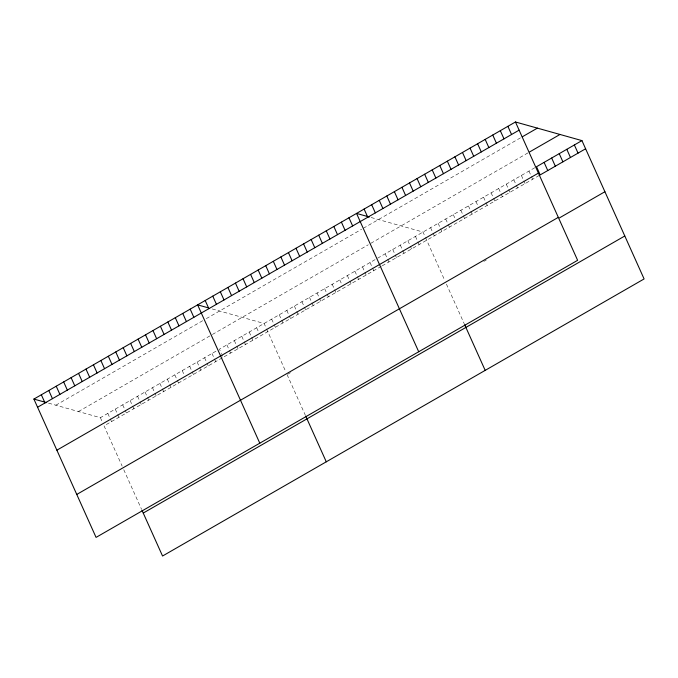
<?xml version="1.0" encoding="UTF-8"?>
<svg xmlns="http://www.w3.org/2000/svg" width="678" height="678" viewBox="0 0 678 678"><rect width="100%" height="100%" fill="white"/><g stroke="black" fill="none" stroke-linecap="round" stroke-linejoin="round"><path stroke-width="0.51" stroke-dasharray="3.39 2.54" d="M55.842 405.207L203.027 320.516M206.332 318.618L361.662 229.24M363.34 228.274L521.416 137.32M78.445 411.538L209.917 335.89M212.4 334.466L368.29 244.766M370.815 243.317L528.043 152.847M48.528 403.156L100.378 417.682L216.146 351.077M375.095 259.623L219.452 349.17L221.494 353.713M377.612 258.165L534.849 167.703M222.299 357.815L104.048 425.852L122.15 466.125M381.29 266.335L223.13 357.34L221.901 354.619M382.129 265.852L540.197 174.899M287.921 374.12L290.447 372.671M483.829 261.394L486.355 259.945M371.163 217.519L423.021 232.046L425.055 236.58M212.256 308.956L264.106 323.482L266.149 328.016M528.959 171.085L531.001 175.627M531.408 176.534L532.628 179.255M521.39 175.441L523.433 179.984M523.84 180.89L525.069 183.611M513.831 179.797L515.865 184.331M516.272 185.238L517.5 187.967M506.263 184.153L508.297 188.687M508.703 189.594L509.932 192.315M498.694 188.501L500.728 193.044M501.144 193.95L502.364 196.671M491.126 192.857L493.16 197.4M493.576 198.307L494.796 201.027M483.558 197.213L485.601 201.747M486.007 202.654L487.228 205.383M475.99 201.569L478.032 206.104M468.422 205.917L470.464 210.46M470.871 211.367L472.091 214.087M460.854 210.273L462.896 214.816M463.303 215.723L464.523 218.443M453.285 214.629L454.921 218.257M445.717 218.986L447.76 223.52M448.166 224.426L449.395 227.147M438.158 223.333L440.192 227.876M440.598 228.783L441.827 231.503M430.589 227.689L432.623 232.232M433.039 233.139L434.259 235.859M425.47 237.486L444.785 280.48M446.412 284.09L464.227 323.737M415.453 236.402L417.495 240.936M417.902 241.843L419.123 244.563M407.885 240.749L411.554 248.919M400.317 245.105L402.359 249.648M402.766 250.555L403.986 253.275M392.748 249.462L394.791 253.996M395.198 254.903L396.418 257.632M385.18 253.818L387.223 258.352M387.63 259.259L388.858 261.988M370.052 262.522L372.086 267.064M372.493 267.971L373.722 270.691M362.484 266.878L364.518 271.412M364.934 272.319L366.154 275.048M354.916 271.234L356.95 275.768M357.365 276.675L358.586 279.404M347.348 275.582L349.39 280.124M349.797 281.031L351.018 283.751M339.78 279.938L341.415 283.574M332.212 284.294L334.254 288.828M334.661 289.743L335.881 292.464M324.643 288.65L326.686 293.184M327.093 294.091L328.313 296.82M317.075 292.998L319.118 297.54M319.524 298.447L320.753 301.168M309.507 297.354L311.549 301.896M311.956 302.803L313.185 305.524M301.947 301.71L305.617 309.88M294.379 306.066L296.413 310.6M296.82 311.507L298.049 314.236M286.811 310.414L288.845 314.956M289.26 315.863L290.481 318.584M279.243 314.77L281.285 319.313M281.692 320.219L282.912 322.94M271.675 319.126L273.717 323.66M274.124 324.576L275.344 327.296M266.556 328.923L285.879 371.917M287.082 374.603L305.312 415.173M256.665 327.762L258.708 332.296M249.224 332.042L251.267 336.585M251.674 337.491L252.894 340.212M241.783 336.322L243.817 340.865M244.233 341.771L245.453 344.492M234.342 340.61L236.376 345.144M236.783 346.051L238.012 348.78M226.893 344.89L228.935 349.433M229.342 350.34L230.571 353.06M212.011 353.458L214.053 357.992M214.46 358.899L215.68 361.62M204.57 357.738L206.612 362.272M207.019 363.179L208.239 365.908M197.129 362.018L199.171 366.561M199.578 367.468L200.798 370.188M189.687 366.298L191.721 370.841M192.137 371.747L193.357 374.468M182.246 370.586L183.874 374.214M174.805 374.866L176.839 379.4M177.246 380.307L178.475 383.036M167.356 379.146L169.398 383.689M169.805 384.596L171.034 387.316M159.915 383.426L161.957 387.969M162.364 388.875L163.593 391.596M152.474 387.714L154.516 392.248M154.923 393.155L156.143 395.884M145.033 391.994L147.075 396.528M147.482 397.444L148.702 400.164M137.592 396.274L139.634 400.817M140.041 401.723L141.261 404.444M130.151 400.554L132.185 405.097M132.6 406.003L133.82 408.724M122.71 404.842L124.744 409.376M125.15 410.283L126.379 413.012M115.268 409.122L117.302 413.656M117.709 414.572L118.938 417.292M107.819 413.402L109.861 417.945M110.268 418.851L111.497 421.572M100.378 417.682L102.42 422.224M123.769 469.727L141.583 509.373"/><path stroke-width="1.02" d="M515.45 121.981L577.622 260.318L96.064 537.391L33.9 399.062L515.45 121.981L581.936 140.609L644.1 278.938L162.551 556.019L141.999 510.297M37.57 407.232L519.119 130.151M522.255 136.837L537.391 128.134M529.721 151.88L559.994 134.464M581.936 140.609L536.527 166.729L540.197 174.899L585.606 148.779M56.876 450.184L538.425 173.102M76.767 494.44L558.316 217.358M559.503 217.858L604.903 191.73M143.244 513.06L624.794 235.986M369.341 217.002L356.543 213.417L418.707 351.746M208.595 307.931L197.629 304.854L259.793 443.183M33.9 399.062L46.697 402.647M574.368 144.965L578.037 153.135M566.8 149.313L570.469 157.482M559.231 153.669L562.901 161.839M551.663 158.025L555.333 166.195M544.095 162.381L547.765 170.551M507.881 126.337L511.559 134.507M500.313 130.693L503.991 138.863M492.753 135.049L496.423 143.211M485.185 139.397L488.855 147.567M477.617 143.753L481.287 151.923M470.049 148.109L473.719 156.279M462.481 152.465L466.15 160.627M454.913 156.813L458.582 164.983M447.344 161.169L451.014 169.339M439.776 165.525L443.454 173.695M432.208 169.881L435.886 178.051M424.648 174.229L428.318 182.399M417.08 178.585L420.75 186.755M409.512 182.941L413.182 191.111M464.642 324.652L485.185 370.374M401.944 187.298L405.614 195.467M394.376 191.645L398.045 199.815M386.807 196.001L390.477 204.171M379.239 200.357L382.909 208.527M371.671 204.714L375.349 212.884M364.103 209.061L367.781 217.231M348.975 217.774L352.645 225.944M341.407 222.13L345.077 230.3M333.839 226.477L337.508 234.647M326.271 230.834L329.94 239.003M318.702 235.19L322.372 243.36M311.134 239.546L314.804 247.716M303.566 243.894L307.244 252.063M295.998 248.25L299.676 256.42M288.438 252.606L292.108 260.776M280.87 256.962L284.54 265.132M273.302 261.31L276.971 269.48M265.734 265.666L269.403 273.836M258.165 270.022L261.835 278.192M250.597 274.378L254.267 282.548M305.727 416.089L326.279 461.811M243.029 278.726L246.699 286.896M235.461 283.082L239.139 291.252M227.893 287.438L231.571 295.608M220.333 291.794L224.003 299.964M212.765 296.15L216.435 304.312M205.197 300.498L208.866 308.668M190.187 309.134L193.857 317.304M182.746 313.422L186.416 321.584M175.297 317.702L178.975 325.872M167.856 321.982L171.534 330.152M160.415 326.262L164.084 334.432M152.974 330.55L156.643 338.72M145.533 334.83L149.202 343M138.092 339.11L141.761 347.28M130.651 343.39L134.32 351.56M123.21 347.678L126.879 355.848M115.76 351.958L119.438 360.128M108.319 356.238L111.997 364.408M100.878 360.518L104.548 368.688M93.437 364.806L97.107 372.976M85.996 369.086L89.665 377.256M78.555 373.366L82.224 381.536M71.114 377.654L74.783 385.816M63.673 381.934L67.342 390.104M56.223 386.214L59.901 394.384M48.782 390.494L52.452 398.664M41.341 394.782L45.011 402.944"/></g></svg>
